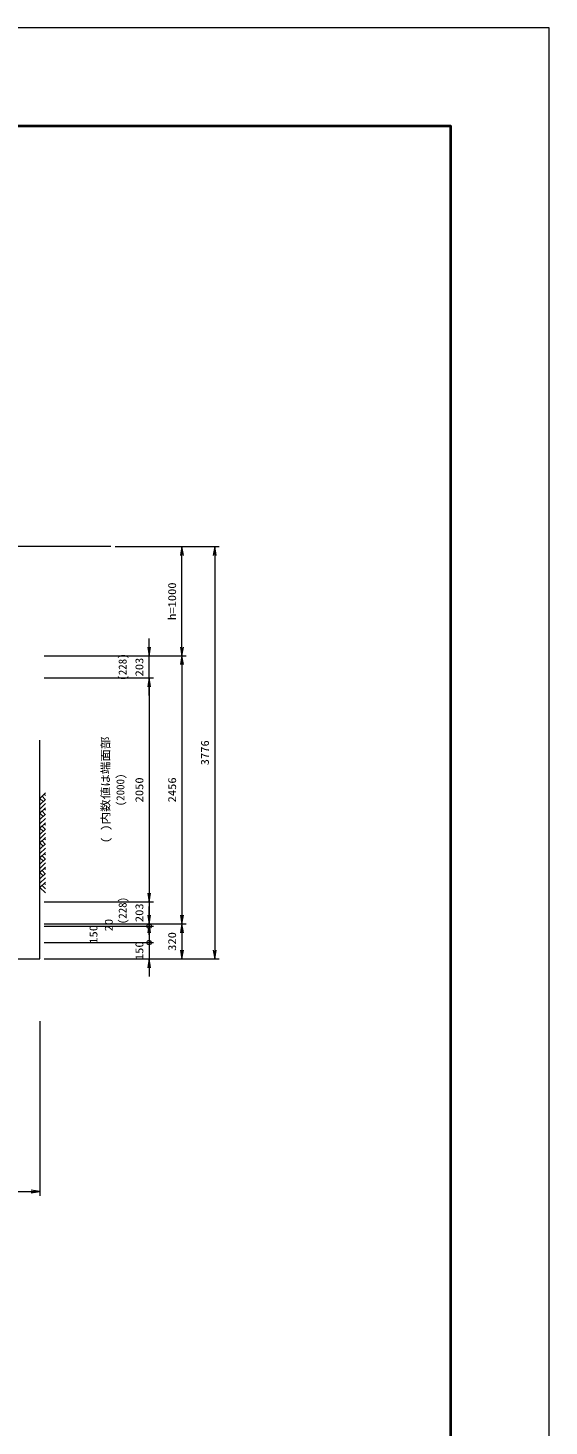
# Model space of a CAD drawing. Units: millimetres at full size. Extents: x 0 to 33600, y 0 to 23760.
# Drawn here: x 28831 to 33600, y 10956 to 23760 of the extents above; entities that cross this region are included whole.
import ezdxf
from ezdxf.enums import TextEntityAlignment as Align

# ---------------------------------------------------------------- set-up
doc = ezdxf.new("R2010")
doc.units = ezdxf.units.MM
doc.header["$LTSCALE"] = 80.0044
for name, color, linetype, lineweight in [('0_2', 4, 'Continuous', 13), ('Defpoints_5', 5, 'Continuous', 13), ('図枠', 1, 'Continuous', 40), ('寸法', 6, 'Continuous', 13), ('ﾊｯﾁﾝｸﾞ', 4, 'Continuous', 9)]:
    doc.layers.add(name, color=color, linetype=linetype, lineweight=lineweight)
doc.styles.add('ＭＳ ゴシック', font='')
doc.styles.get('ＭＳ ゴシック').set_extended_font_data('MS Gothic')

# ---------------------------------------------------------------- blocks, each defined once
blk = doc.blocks.new('open_arrow')
at = {"color": 0, "linetype": 'Continuous', "lineweight": -2}
blk.add_lwpolyline([(7.5, 1.25), (0, 0), (7.5, -1.25)], dxfattribs=at)
blk = doc.blocks.new('dimension_origin')
at = {"color": 0, "linetype": 'Continuous', "lineweight": -2}
blk.add_circle((0, 0), 1.25, dxfattribs=at)

msp = doc.modelspace()

# ---------------------------------------------------------------- linework, layer by layer
at = {"layer": '0_2'}
msp.add_line((29590, 19010), (19545, 19010), dxfattribs=at)
msp.add_lwpolyline([(27587, 15234), (28940, 15234), (28940, 17237)], dxfattribs=at)
at = {"layer": 'Defpoints_5'}
msp.add_lwpolyline([(0, 0), (33600, 0), (33600, 23760), (0, 23760)], close=True, dxfattribs=at)
at = {"layer": '図枠'}
msp.add_lwpolyline([(900, 900), (32700, 900), (32700, 22860), (900, 22860)], close=True, dxfattribs=at)
at = {"layer": '寸法'}
for p, q in [((29630, 19010), (30580, 19010)), ((29630, 19010), (30280, 19010)), ((30240, 18010), (30240, 19010)), ((30540, 19010), (30540, 15234)), ((29940, 17647), (29940, 18170)), ((28980, 18010), (30280, 18010)), ((28980, 18010), (30280, 18010)), ((28980, 18010), (29980, 18010)), ((30240, 18010), (30240, 15554)), ((28980, 17807), (29980, 17807)), ((28980, 17807), (29980, 17807)), ((29940, 17807), (29940, 15757)), ((29940, 15917), (29940, 15394)), ((28980, 15757), (29980, 15757)), ((28980, 15757), (29980, 15757)), ((29940, 15454), (29940, 15714)), ((28980, 15554), (30280, 15554)), ((28980, 15554), (29980, 15554)), ((28980, 15554), (30280, 15554)), ((28980, 15554), (29980, 15554)), ((28980, 15534), (29980, 15534)), ((28980, 15534), (29980, 15534)), ((29940, 15534), (29940, 15384)), ((30240, 15554), (30240, 15234)), ((28980, 15384), (29980, 15384)), ((28980, 15384), (29980, 15384)), ((29940, 15464), (29940, 15074)), ((28980, 15234), (30580, 15234)), ((28980, 15234), (30280, 15234)), ((28980, 15234), (29980, 15234)), ((28940, 14664), (28940, 13064)), ((27440, 13104), (28940, 13104))]:
    msp.add_line(p, q, dxfattribs=at)
at = {"layer": 'ﾊｯﾁﾝｸﾞ'}
for p, q in [((28940, 16703.64), (28990, 16753.64)), ((28969.05, 16674.59), (28940, 16703.64)), ((28940, 16645.54), (28990, 16695.54)), ((28940, 16606.65), (28990, 16656.65)), ((28988.5, 16694.03), (28959.44, 16723.09)), ((28990, 16731.42), (28978.89, 16742.53)), ((28940, 16567.76), (28990, 16617.76)), ((28969.05, 16538.71), (28940, 16567.76)), ((28940, 16509.66), (28990, 16559.66)), ((28940, 16470.77), (28990, 16520.77)), ((28988.5, 16558.15), (28959.44, 16587.2)), ((28990, 16595.54), (28978.89, 16606.65)), ((28940, 16431.88), (28990, 16481.88)), ((28969.05, 16402.83), (28940, 16431.88)), ((28940, 16373.77), (28990, 16423.77)), ((28988.5, 16422.27), (28959.44, 16451.32)), ((28990, 16459.66), (28978.89, 16470.77)), ((28940, 16334.88), (28990, 16384.88)), ((28940, 16295.99), (28990, 16345.99)), ((28969.05, 16266.94), (28940, 16295.99)), ((28940, 16237.89), (28990, 16287.89)), ((28988.5, 16286.39), (28959.44, 16315.44)), ((28990, 16323.77), (28978.89, 16334.88)), ((28940, 16199), (28990, 16249)), ((28940, 16160.11), (28990, 16210.11)), ((28969.05, 16131.06), (28940, 16160.11)), ((28940, 16102.01), (28990, 16152.01)), ((28988.5, 16150.51), (28959.44, 16179.56)), ((28990, 16187.89), (28978.89, 16199)), ((28940, 16063.12), (28990, 16113.12)), ((28940, 16024.23), (28990, 16074.23)), ((28969.05, 15995.18), (28940, 16024.23)), ((28940, 15966.13), (28990, 16016.13)), ((28988.5, 16014.62), (28959.44, 16043.68)), ((28990, 16052.01), (28978.89, 16063.12)), ((28940, 15927.24), (28990, 15977.24)), ((28940, 15888.35), (28990, 15938.35)), ((28990, 15838.35), (28940, 15888.35)), ((28990, 15877.24), (28959.44, 15907.79)), ((28990, 15916.13), (28978.89, 15927.24))]:
    msp.add_line(p, q, dxfattribs=at)

# ---------------------------------------------------------------- block references
at = {"layer": '寸法'}
for name, p, xscale, yscale, rotation in [('open_arrow', (30240, 19010), 10.7, 10.7, 270), ('open_arrow', (30540, 19010), 10.7, 10.7, 270), ('open_arrow', (29940, 18010), 10.7, 10.7, 90), ('open_arrow', (30240, 18010), 10.7, 10.7, 90), ('open_arrow', (30240, 18010), 10.7, 10.7, 270), ('open_arrow', (29940, 17807), 10.7, 10.7, 270), ('open_arrow', (29940, 17807), 10.7, 10.7, 270), ('open_arrow', (29940, 15757), 10.7, 10.7, 90), ('open_arrow', (29940, 15757), 10.7, 10.7, 90), ('open_arrow', (29940, 15554), 10.7, 10.7, 90), ('open_arrow', (30240, 15554), 10.7, 10.7, 90), ('dimension_origin', (29940, 15534), 16, 16, 270), ('dimension_origin', (29940, 15534), 16, 16, 270), ('open_arrow', (29940, 15554), 10.7, 10.7, 270), ('open_arrow', (30240, 15554), 10.7, 10.7, 270), ('dimension_origin', (29940, 15384), 16, 16, 90), ('dimension_origin', (29940, 15384), 16, 16, 90), ('open_arrow', (30240, 15234), 10.7, 10.7, 90), ('open_arrow', (30540, 15234), 10.7, 10.7, 90), ('open_arrow', (29940, 15234), 10.7, 10.7, 270), ('open_arrow', (28940, 13104), 10.7, 10.7, 180)]:
    msp.add_blockref(name, p, dxfattribs=dict(at, xscale=xscale, yscale=yscale, rotation=rotation))

# ---------------------------------------------------------------- texts
at = {"layer": '寸法', "style": 'ＭＳ ゴシック', "width": 1.15}
for s, p in [('h=1000', (30150, 18510)), ('203', (29850, 17907)), ('3776', (30450, 17122)), ('2050', (29850, 16782)), ('2456', (30150, 16782)), ('203', (29850, 15657)), ('150', (29430, 15459)), ('20', (29570, 15544)), ('150', (29850, 15309)), ('320', (30150, 15394))]:
    msp.add_text(s, height=73.31, rotation=90, dxfattribs=at).set_placement(p, align=Align.MIDDLE_CENTER)
at = {"layer": '寸法', "color": 3, "style": 'ＭＳ ゴシック'}
for s, p in [('(228)', (29660, 17907)), ('(2000)', (29640, 16782)), ('(228)', (29660, 15677))]:
    msp.add_text(s, height=73.31, rotation=90, dxfattribs=at).set_placement(p, align=Align.TOP_CENTER)
at = {"layer": '寸法', "color": 3, "style": 'ＭＳ ゴシック', "width": 1.15}
msp.add_text('( )内数値は端面部', height=73.31, rotation=90, dxfattribs=at).set_placement((29600, 16782), align=Align.BOTTOM_CENTER)

doc.saveas('drawing.dxf')
